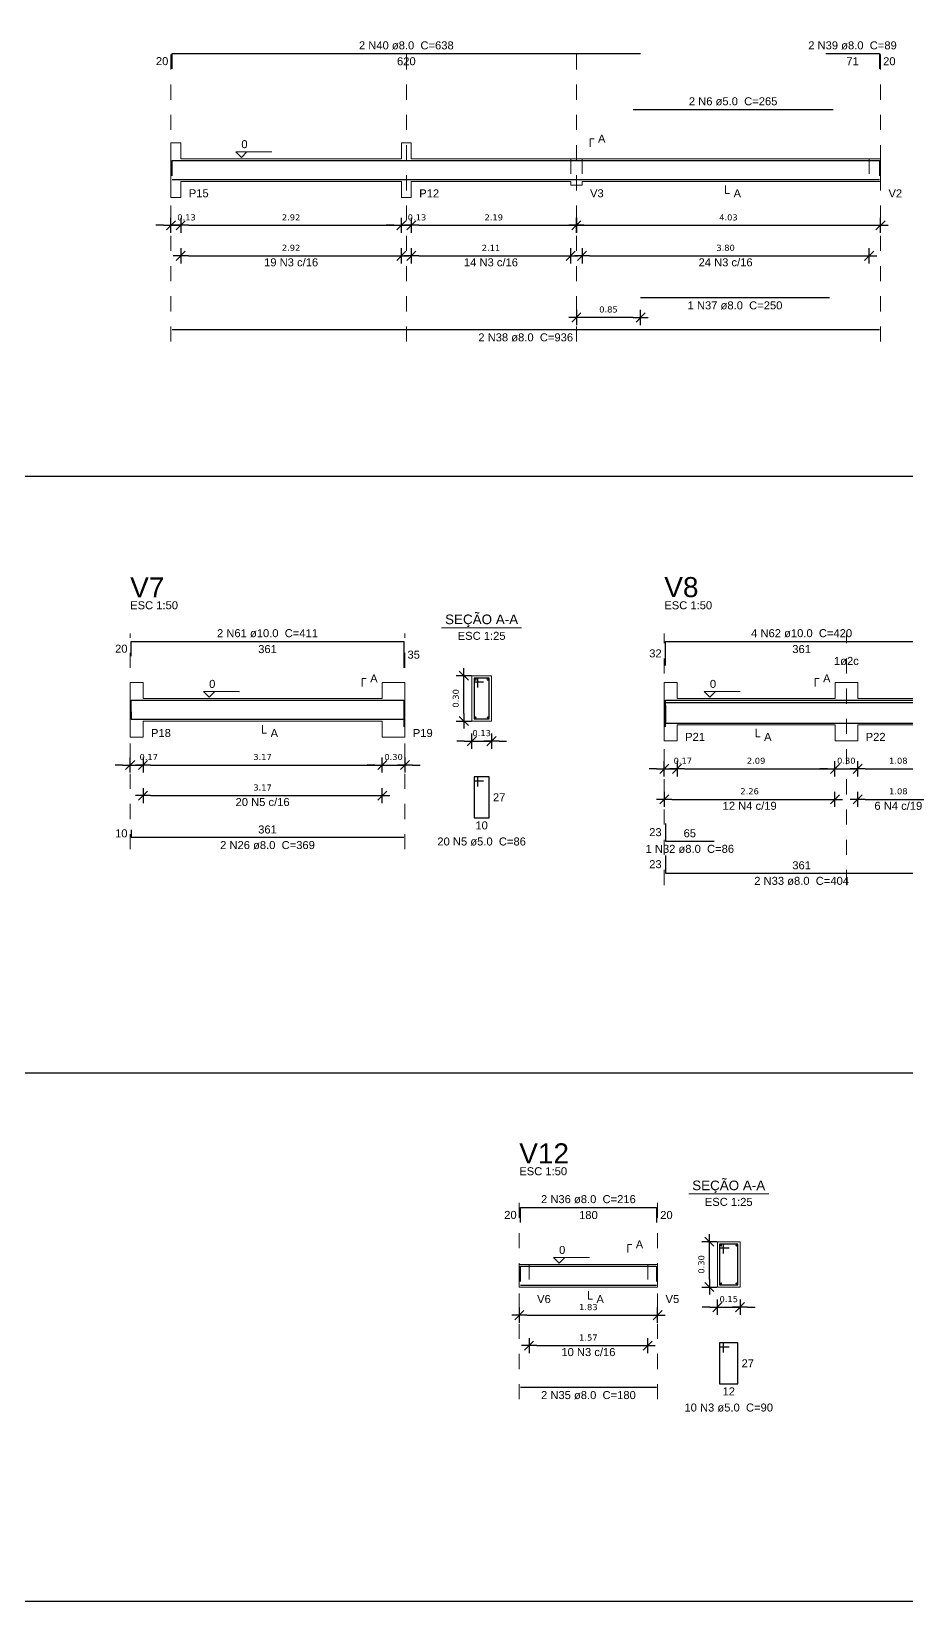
# Model space of a CAD drawing. Extents: x 25 to 1028, y -81 to 176.
# Drawn here: x 797.1 to 802.89, y 78.83 to 89.22 of the extents above; entities that cross this region are included whole.
import ezdxf

# ---------------------------------------------------------------- set-up
doc = ezdxf.new("R2010")
doc.units = 0
doc.header["$LTSCALE"] = 0.3
doc.header["$PDSIZE"] = 0.1
doc.linetypes.add('DOT2', pattern=[3.175, 0, -3.175])
doc.layers.get('0').update_dxf_attribs({"linetype": 'CONTINUOUS'})
doc.layers.get('Defpoints').update_dxf_attribs({"linetype": 'CONTINUOUS'})
doc.layers.add('ARQ-CTA-1_025', color=1, linetype='CONTINUOUS')
for name, color, linetype, lineweight in [('DT-Barras na forma', 2, 'CONTINUOUS', 30), ('DT-Barras no corte', 5, 'CONTINUOUS', 5), ('DT-Barras rebatidas', 2, 'CONTINUOUS', 30), ('DT-Forma', 5, 'CONTINUOUS', 5), ('DT-Pontilhado', 9, 'DOT2', 5), ('DT-Textos', 7, 'CONTINUOUS', 5), ('DT-Título', 3, 'CONTINUOUS', 20)]:
    doc.layers.add(name, color=color, linetype=linetype, lineweight=lineweight)
doc.layers.add('VPort', color=45, linetype='CONTINUOUS', plot=False)
doc.styles.add('Arial', font='arial.ttf')
doc.styles.add('FNDE Texto Cota 0025', font='verdana.ttf', dxfattribs={"height": 0.04})
doc.dimstyles.new('Copy of FNDE 1-0025', dxfattribs={"dimscale": 5, "dimtxt": 0.04, "dimasz": 0.01, "dimexe": 0.15, "dimexo": 0.15, "dimgap": 0.005, "dimtad": 1, "dimlfac": 2, "dimzin": 1, "dimdsep": 46, "dimtxsty": 'FNDE Texto Cota 0025', "dimblk": 'tic', "dimcen": 0.015, "dimdle": 0.15, "dimse1": 1, "dimse2": 1, "dimclrd": 251, "dimclre": 251, "dimclrt": 256, "dimaunit": 1, "dimadec": 3, "dimazin": 0, "dimtfac": 1, "dimtix": 1, "dimtmove": 2, "dimatfit": 3, "dimfxl": 0.15, "dimtvp": 1, "dimtolj": 1, "dimtzin": 0, "dimarcsym": 0})
doc.dimstyles.new('FNDE 1-0025', dxfattribs={"dimscale": 5, "dimtxt": 0.04, "dimasz": 0.01, "dimexe": 0.15, "dimexo": 0.15, "dimgap": 0.005, "dimtad": 1, "dimzin": 1, "dimdsep": 46, "dimtxsty": 'FNDE Texto Cota 0025', "dimblk": 'tic', "dimcen": 0.015, "dimdle": 0.15, "dimse1": 1, "dimse2": 1, "dimclrd": 251, "dimclre": 251, "dimclrt": 256, "dimaunit": 1, "dimadec": 3, "dimazin": 0, "dimtfac": 1, "dimtix": 1, "dimtmove": 2, "dimatfit": 3, "dimfxl": 0.15, "dimtvp": 1, "dimtolj": 1, "dimtzin": 0, "dimarcsym": 0})

# ---------------------------------------------------------------- blocks, each defined once
blk = doc.blocks.new('tic')
at = {"color": 251}
for p, q in [((-1, 0), (1, 0)), ((0, -1), (0, 1))]:
    blk.add_line(p, q, dxfattribs=at)
blk.add_line((-0.6, -0.6), (0.6, 0.6))
blk = doc.blocks.new('*D360')
at = {"layer": 'ARQ-CTA-1_025', "color": 251, "lineweight": -2}
for p, q in [((797.703, 84.368), (797.653, 84.368)), ((797.753, 84.368), (797.838, 84.368)), ((797.888, 84.368), (797.938, 84.368))]:
    blk.add_line(p, q, dxfattribs=at)
at = {"layer": 'Defpoints', "color": 0}
for p in [(797.753, 84.5), (797.838, 84.5), (797.838, 84.368)]:
    blk.add_point(p, dxfattribs=at)
at = {"layer": 'ARQ-CTA-1_025', "color": 251, "lineweight": -2, "xscale": 0.05, "yscale": 0.05, "zscale": 0.05}
blk.add_blockref('tic', (797.753, 84.368), dxfattribs=at)
at = {"layer": 'ARQ-CTA-1_025', "color": 251, "lineweight": -2, "xscale": 0.05, "yscale": 0.05, "zscale": 0.05, "rotation": 180}
blk.add_blockref('tic', (797.838, 84.368), dxfattribs=at)
at = {"layer": 'ARQ-CTA-1_025', "insert": (797.876, 84.421), "char_height": 0.04, "attachment_point": 5, "style": 'FNDE Texto Cota 0025'}
blk.add_mtext('\\A1;0.17', dxfattribs=at)
blk = doc.blocks.new('*D361')
at = {"layer": 'ARQ-CTA-1_025', "color": 251, "lineweight": -2}
blk.add_line((797.888, 84.368), (799.371, 84.368), dxfattribs=at)
at = {"layer": 'Defpoints', "color": 0}
for p in [(797.838, 84.5), (799.421, 84.5), (799.421, 84.368)]:
    blk.add_point(p, dxfattribs=at)
at = {"layer": 'ARQ-CTA-1_025', "color": 251, "lineweight": -2, "xscale": 0.05, "yscale": 0.05, "zscale": 0.05, "rotation": 180}
blk.add_blockref('tic', (797.838, 84.368), dxfattribs=at)
at = {"layer": 'ARQ-CTA-1_025', "color": 251, "lineweight": -2, "xscale": 0.05, "yscale": 0.05, "zscale": 0.05}
blk.add_blockref('tic', (799.421, 84.368), dxfattribs=at)
at = {"layer": 'ARQ-CTA-1_025', "insert": (798.629, 84.421), "char_height": 0.04, "attachment_point": 5, "style": 'FNDE Texto Cota 0025'}
blk.add_mtext('\\A1;3.17', dxfattribs=at)
blk = doc.blocks.new('*D362')
at = {"layer": 'ARQ-CTA-1_025', "color": 251, "lineweight": -2}
for p, q in [((799.371, 84.368), (799.321, 84.368)), ((799.421, 84.368), (799.571, 84.368)), ((799.621, 84.368), (799.671, 84.368))]:
    blk.add_line(p, q, dxfattribs=at)
at = {"layer": 'Defpoints', "color": 0}
for p in [(799.421, 84.5), (799.571, 84.5), (799.571, 84.368)]:
    blk.add_point(p, dxfattribs=at)
at = {"layer": 'ARQ-CTA-1_025', "color": 251, "lineweight": -2, "xscale": 0.05, "yscale": 0.05, "zscale": 0.05}
blk.add_blockref('tic', (799.421, 84.368), dxfattribs=at)
at = {"layer": 'ARQ-CTA-1_025', "color": 251, "lineweight": -2, "xscale": 0.05, "yscale": 0.05, "zscale": 0.05, "rotation": 180}
blk.add_blockref('tic', (799.571, 84.368), dxfattribs=at)
at = {"layer": 'ARQ-CTA-1_025', "insert": (799.496, 84.421), "char_height": 0.04, "attachment_point": 5, "style": 'FNDE Texto Cota 0025'}
blk.add_mtext('\\A1;0.30', dxfattribs=at)
blk = doc.blocks.new('*D363')
at = {"layer": 'ARQ-CTA-1_025', "color": 251, "lineweight": -2}
blk.add_line((799.961, 84.709), (799.961, 84.909), dxfattribs=at)
at = {"layer": 'Defpoints', "color": 0}
for p in [(799.961, 84.959), (800.014, 84.959), (800.014, 84.659)]:
    blk.add_point(p, dxfattribs=at)
at = {"layer": 'ARQ-CTA-1_025', "color": 251, "lineweight": -2, "xscale": 0.05, "yscale": 0.05, "zscale": 0.05}
for p, rotation in [((799.961, 84.959), 90), ((799.961, 84.659), 270)]:
    blk.add_blockref('tic', p, dxfattribs=dict(at, rotation=rotation))
at = {"layer": 'ARQ-CTA-1_025', "insert": (799.908, 84.809), "char_height": 0.04, "attachment_point": 5, "rotation": 90, "style": 'FNDE Texto Cota 0025'}
blk.add_mtext('\\A1;0.30', dxfattribs=at)
blk = doc.blocks.new('*D364')
at = {"layer": 'ARQ-CTA-1_025', "color": 251, "lineweight": -2}
for p, q in [((799.964, 84.526), (799.914, 84.526)), ((800.014, 84.526), (800.144, 84.526)), ((800.194, 84.526), (800.244, 84.526))]:
    blk.add_line(p, q, dxfattribs=at)
at = {"layer": 'Defpoints', "color": 0}
for p in [(800.014, 84.659), (800.144, 84.659), (800.144, 84.526)]:
    blk.add_point(p, dxfattribs=at)
at = {"layer": 'ARQ-CTA-1_025', "color": 251, "lineweight": -2, "xscale": 0.05, "yscale": 0.05, "zscale": 0.05}
blk.add_blockref('tic', (800.014, 84.526), dxfattribs=at)
at = {"layer": 'ARQ-CTA-1_025', "color": 251, "lineweight": -2, "xscale": 0.05, "yscale": 0.05, "zscale": 0.05, "rotation": 180}
blk.add_blockref('tic', (800.144, 84.526), dxfattribs=at)
at = {"layer": 'ARQ-CTA-1_025', "insert": (800.079, 84.579), "char_height": 0.04, "attachment_point": 5, "style": 'FNDE Texto Cota 0025'}
blk.add_mtext('\\A1;0.13', dxfattribs=at)
blk = doc.blocks.new('*D365')
at = {"layer": 'ARQ-CTA-1_025', "color": 251, "lineweight": -2}
blk.add_line((797.888, 84.166), (799.371, 84.166), dxfattribs=at)
at = {"layer": 'Defpoints', "color": 0}
for p in [(797.838, 84.299), (799.421, 84.299), (799.421, 84.166)]:
    blk.add_point(p, dxfattribs=at)
at = {"layer": 'ARQ-CTA-1_025', "color": 251, "lineweight": -2, "xscale": 0.05, "yscale": 0.05, "zscale": 0.05, "rotation": 180}
blk.add_blockref('tic', (797.838, 84.166), dxfattribs=at)
at = {"layer": 'ARQ-CTA-1_025', "color": 251, "lineweight": -2, "xscale": 0.05, "yscale": 0.05, "zscale": 0.05}
blk.add_blockref('tic', (799.421, 84.166), dxfattribs=at)
at = {"layer": 'ARQ-CTA-1_025', "insert": (798.629, 84.219), "char_height": 0.04, "attachment_point": 5, "style": 'FNDE Texto Cota 0025'}
blk.add_mtext('\\A1;3.17', dxfattribs=at)
blk = doc.blocks.new('*D366')
at = {"layer": 'ARQ-CTA-1_025', "color": 251, "lineweight": -2}
for p, q in [((801.237, 84.343), (801.187, 84.343)), ((801.287, 84.343), (801.372, 84.343)), ((801.422, 84.343), (801.472, 84.343))]:
    blk.add_line(p, q, dxfattribs=at)
at = {"layer": 'Defpoints', "color": 0}
for p in [(801.287, 84.475), (801.372, 84.475), (801.372, 84.343)]:
    blk.add_point(p, dxfattribs=at)
at = {"layer": 'ARQ-CTA-1_025', "color": 251, "lineweight": -2, "xscale": 0.05, "yscale": 0.05, "zscale": 0.05}
blk.add_blockref('tic', (801.287, 84.343), dxfattribs=at)
at = {"layer": 'ARQ-CTA-1_025', "color": 251, "lineweight": -2, "xscale": 0.05, "yscale": 0.05, "zscale": 0.05, "rotation": 180}
blk.add_blockref('tic', (801.372, 84.343), dxfattribs=at)
at = {"layer": 'ARQ-CTA-1_025', "insert": (801.41, 84.396), "char_height": 0.04, "attachment_point": 5, "style": 'FNDE Texto Cota 0025'}
blk.add_mtext('\\A1;0.17', dxfattribs=at)
blk = doc.blocks.new('*D367')
at = {"layer": 'ARQ-CTA-1_025', "color": 251, "lineweight": -2}
blk.add_line((801.422, 84.343), (802.367, 84.343), dxfattribs=at)
at = {"layer": 'Defpoints', "color": 0}
for p in [(801.372, 84.475), (802.417, 84.475), (802.417, 84.343)]:
    blk.add_point(p, dxfattribs=at)
at = {"layer": 'ARQ-CTA-1_025', "color": 251, "lineweight": -2, "xscale": 0.05, "yscale": 0.05, "zscale": 0.05, "rotation": 180}
blk.add_blockref('tic', (801.372, 84.343), dxfattribs=at)
at = {"layer": 'ARQ-CTA-1_025', "color": 251, "lineweight": -2, "xscale": 0.05, "yscale": 0.05, "zscale": 0.05}
blk.add_blockref('tic', (802.417, 84.343), dxfattribs=at)
at = {"layer": 'ARQ-CTA-1_025', "insert": (801.895, 84.396), "char_height": 0.04, "attachment_point": 5, "style": 'FNDE Texto Cota 0025'}
blk.add_mtext('\\A1;2.09', dxfattribs=at)
blk = doc.blocks.new('*D368')
at = {"layer": 'ARQ-CTA-1_025', "color": 251, "lineweight": -2}
for p, q in [((802.367, 84.343), (802.317, 84.343)), ((802.417, 84.343), (802.567, 84.343)), ((802.617, 84.343), (802.667, 84.343))]:
    blk.add_line(p, q, dxfattribs=at)
at = {"layer": 'Defpoints', "color": 0}
for p in [(802.417, 84.475), (802.567, 84.475), (802.567, 84.343)]:
    blk.add_point(p, dxfattribs=at)
at = {"layer": 'ARQ-CTA-1_025', "color": 251, "lineweight": -2, "xscale": 0.05, "yscale": 0.05, "zscale": 0.05}
blk.add_blockref('tic', (802.417, 84.343), dxfattribs=at)
at = {"layer": 'ARQ-CTA-1_025', "color": 251, "lineweight": -2, "xscale": 0.05, "yscale": 0.05, "zscale": 0.05, "rotation": 180}
blk.add_blockref('tic', (802.567, 84.343), dxfattribs=at)
at = {"layer": 'ARQ-CTA-1_025', "insert": (802.492, 84.396), "char_height": 0.04, "attachment_point": 5, "style": 'FNDE Texto Cota 0025'}
blk.add_mtext('\\A1;0.30', dxfattribs=at)
blk = doc.blocks.new('*D369')
at = {"layer": 'ARQ-CTA-1_025', "color": 251, "lineweight": -2}
blk.add_line((802.617, 84.343), (803.055, 84.343), dxfattribs=at)
at = {"layer": 'Defpoints', "color": 0}
for p in [(802.567, 84.475), (803.105, 84.475), (803.105, 84.343)]:
    blk.add_point(p, dxfattribs=at)
at = {"layer": 'ARQ-CTA-1_025', "color": 251, "lineweight": -2, "xscale": 0.05, "yscale": 0.05, "zscale": 0.05, "rotation": 180}
blk.add_blockref('tic', (802.567, 84.343), dxfattribs=at)
at = {"layer": 'ARQ-CTA-1_025', "color": 251, "lineweight": -2, "xscale": 0.05, "yscale": 0.05, "zscale": 0.05}
blk.add_blockref('tic', (803.105, 84.343), dxfattribs=at)
at = {"layer": 'ARQ-CTA-1_025', "insert": (802.836, 84.396), "char_height": 0.04, "attachment_point": 5, "style": 'FNDE Texto Cota 0025'}
blk.add_mtext('\\A1;1.08', dxfattribs=at)
blk = doc.blocks.new('*D372')
at = {"layer": 'ARQ-CTA-1_025', "color": 251, "lineweight": -2}
blk.add_line((801.337, 84.141), (802.367, 84.141), dxfattribs=at)
at = {"layer": 'Defpoints', "color": 0}
for p in [(801.287, 84.274), (802.417, 84.274), (802.417, 84.141)]:
    blk.add_point(p, dxfattribs=at)
at = {"layer": 'ARQ-CTA-1_025', "color": 251, "lineweight": -2, "xscale": 0.05, "yscale": 0.05, "zscale": 0.05, "rotation": 180}
blk.add_blockref('tic', (801.287, 84.141), dxfattribs=at)
at = {"layer": 'ARQ-CTA-1_025', "color": 251, "lineweight": -2, "xscale": 0.05, "yscale": 0.05, "zscale": 0.05}
blk.add_blockref('tic', (802.417, 84.141), dxfattribs=at)
at = {"layer": 'ARQ-CTA-1_025', "insert": (801.852, 84.194), "char_height": 0.04, "attachment_point": 5, "style": 'FNDE Texto Cota 0025'}
blk.add_mtext('\\A1;2.26', dxfattribs=at)
blk = doc.blocks.new('*D373')
at = {"layer": 'ARQ-CTA-1_025', "color": 251, "lineweight": -2}
blk.add_line((802.617, 84.141), (803.055, 84.141), dxfattribs=at)
at = {"layer": 'Defpoints', "color": 0}
for p in [(802.567, 84.274), (803.105, 84.274), (803.105, 84.141)]:
    blk.add_point(p, dxfattribs=at)
at = {"layer": 'ARQ-CTA-1_025', "color": 251, "lineweight": -2, "xscale": 0.05, "yscale": 0.05, "zscale": 0.05, "rotation": 180}
blk.add_blockref('tic', (802.567, 84.141), dxfattribs=at)
at = {"layer": 'ARQ-CTA-1_025', "color": 251, "lineweight": -2, "xscale": 0.05, "yscale": 0.05, "zscale": 0.05}
blk.add_blockref('tic', (803.105, 84.141), dxfattribs=at)
at = {"layer": 'ARQ-CTA-1_025', "insert": (802.836, 84.194), "char_height": 0.04, "attachment_point": 5, "style": 'FNDE Texto Cota 0025'}
blk.add_mtext('\\A1;1.08', dxfattribs=at)
blk = doc.blocks.new('*D383')
at = {"layer": 'ARQ-CTA-1_025', "color": 251, "lineweight": -2}
blk.add_line((800.378, 80.728), (801.193, 80.728), dxfattribs=at)
at = {"layer": 'Defpoints', "color": 0}
for p in [(800.328, 80.861), (801.243, 80.861), (801.243, 80.728)]:
    blk.add_point(p, dxfattribs=at)
at = {"layer": 'ARQ-CTA-1_025', "color": 251, "lineweight": -2, "xscale": 0.05, "yscale": 0.05, "zscale": 0.05, "rotation": 180}
blk.add_blockref('tic', (800.328, 80.728), dxfattribs=at)
at = {"layer": 'ARQ-CTA-1_025', "color": 251, "lineweight": -2, "xscale": 0.05, "yscale": 0.05, "zscale": 0.05}
blk.add_blockref('tic', (801.243, 80.728), dxfattribs=at)
at = {"layer": 'ARQ-CTA-1_025', "insert": (800.785, 80.781), "char_height": 0.04, "attachment_point": 5, "style": 'FNDE Texto Cota 0025'}
blk.add_mtext('\\A1;1.83', dxfattribs=at)
blk = doc.blocks.new('*D384')
at = {"layer": 'ARQ-CTA-1_025', "color": 251, "lineweight": -2}
blk.add_line((801.586, 80.964), (801.586, 81.164), dxfattribs=at)
at = {"layer": 'Defpoints', "color": 0}
for p in [(801.586, 81.214), (801.639, 81.214), (801.639, 80.914)]:
    blk.add_point(p, dxfattribs=at)
at = {"layer": 'ARQ-CTA-1_025', "color": 251, "lineweight": -2, "xscale": 0.05, "yscale": 0.05, "zscale": 0.05}
for p, rotation in [((801.586, 81.214), 90), ((801.586, 80.914), 270)]:
    blk.add_blockref('tic', p, dxfattribs=dict(at, rotation=rotation))
at = {"layer": 'ARQ-CTA-1_025', "insert": (801.533, 81.064), "char_height": 0.04, "attachment_point": 5, "rotation": 90, "style": 'FNDE Texto Cota 0025'}
blk.add_mtext('\\A1;0.30', dxfattribs=at)
blk = doc.blocks.new('*D385')
at = {"layer": 'ARQ-CTA-1_025', "color": 251, "lineweight": -2}
for p, q in [((801.589, 80.781), (801.539, 80.781)), ((801.639, 80.781), (801.789, 80.781)), ((801.839, 80.781), (801.889, 80.781))]:
    blk.add_line(p, q, dxfattribs=at)
at = {"layer": 'Defpoints', "color": 0}
for p in [(801.639, 80.914), (801.789, 80.914), (801.789, 80.781)]:
    blk.add_point(p, dxfattribs=at)
at = {"layer": 'ARQ-CTA-1_025', "color": 251, "lineweight": -2, "xscale": 0.05, "yscale": 0.05, "zscale": 0.05}
blk.add_blockref('tic', (801.639, 80.781), dxfattribs=at)
at = {"layer": 'ARQ-CTA-1_025', "color": 251, "lineweight": -2, "xscale": 0.05, "yscale": 0.05, "zscale": 0.05, "rotation": 180}
blk.add_blockref('tic', (801.789, 80.781), dxfattribs=at)
at = {"layer": 'ARQ-CTA-1_025', "insert": (801.714, 80.834), "char_height": 0.04, "attachment_point": 5, "style": 'FNDE Texto Cota 0025'}
blk.add_mtext('\\A1;0.15', dxfattribs=at)
blk = doc.blocks.new('*D386')
at = {"layer": 'ARQ-CTA-1_025', "color": 251, "lineweight": -2}
blk.add_line((800.443, 80.527), (801.128, 80.527), dxfattribs=at)
at = {"layer": 'Defpoints', "color": 0}
for p in [(800.393, 80.66), (801.178, 80.66), (801.178, 80.527)]:
    blk.add_point(p, dxfattribs=at)
at = {"layer": 'ARQ-CTA-1_025', "color": 251, "lineweight": -2, "xscale": 0.05, "yscale": 0.05, "zscale": 0.05, "rotation": 180}
blk.add_blockref('tic', (800.393, 80.527), dxfattribs=at)
at = {"layer": 'ARQ-CTA-1_025', "color": 251, "lineweight": -2, "xscale": 0.05, "yscale": 0.05, "zscale": 0.05}
blk.add_blockref('tic', (801.178, 80.527), dxfattribs=at)
at = {"layer": 'ARQ-CTA-1_025', "insert": (800.785, 80.58), "char_height": 0.04, "attachment_point": 5, "style": 'FNDE Texto Cota 0025'}
blk.add_mtext('\\A1;1.57', dxfattribs=at)
blk = doc.blocks.new('*D453')
at = {"layer": 'ARQ-CTA-1_025', "color": 251, "lineweight": -2}
for p, q in [((797.973, 87.939), (797.923, 87.939)), ((798.023, 87.939), (798.088, 87.939)), ((798.138, 87.939), (798.188, 87.939))]:
    blk.add_line(p, q, dxfattribs=at)
at = {"layer": 'Defpoints', "color": 0}
for p in [(798.023, 88.071), (798.088, 88.071), (798.088, 87.939)]:
    blk.add_point(p, dxfattribs=at)
at = {"layer": 'ARQ-CTA-1_025', "color": 251, "lineweight": -2, "xscale": 0.05, "yscale": 0.05, "zscale": 0.05}
blk.add_blockref('tic', (798.023, 87.939), dxfattribs=at)
at = {"layer": 'ARQ-CTA-1_025', "color": 251, "lineweight": -2, "xscale": 0.05, "yscale": 0.05, "zscale": 0.05, "rotation": 180}
blk.add_blockref('tic', (798.088, 87.939), dxfattribs=at)
at = {"layer": 'ARQ-CTA-1_025', "insert": (798.126, 87.991), "char_height": 0.04, "attachment_point": 5, "style": 'FNDE Texto Cota 0025'}
blk.add_mtext('\\A1;0.13', dxfattribs=at)
blk = doc.blocks.new('*D454')
at = {"layer": 'ARQ-CTA-1_025', "color": 251, "lineweight": -2}
blk.add_line((798.138, 87.939), (799.498, 87.939), dxfattribs=at)
at = {"layer": 'Defpoints', "color": 0}
for p in [(798.088, 88.071), (799.548, 88.071), (799.548, 87.939)]:
    blk.add_point(p, dxfattribs=at)
at = {"layer": 'ARQ-CTA-1_025', "color": 251, "lineweight": -2, "xscale": 0.05, "yscale": 0.05, "zscale": 0.05, "rotation": 180}
blk.add_blockref('tic', (798.088, 87.939), dxfattribs=at)
at = {"layer": 'ARQ-CTA-1_025', "color": 251, "lineweight": -2, "xscale": 0.05, "yscale": 0.05, "zscale": 0.05}
blk.add_blockref('tic', (799.548, 87.939), dxfattribs=at)
at = {"layer": 'ARQ-CTA-1_025', "insert": (798.818, 87.991), "char_height": 0.04, "attachment_point": 5, "style": 'FNDE Texto Cota 0025'}
blk.add_mtext('\\A1;2.92', dxfattribs=at)
blk = doc.blocks.new('*D455')
at = {"layer": 'ARQ-CTA-1_025', "color": 251, "lineweight": -2}
for p, q in [((799.498, 87.939), (799.448, 87.939)), ((799.548, 87.939), (799.613, 87.939)), ((799.663, 87.939), (799.713, 87.939))]:
    blk.add_line(p, q, dxfattribs=at)
at = {"layer": 'Defpoints', "color": 0}
for p in [(799.548, 88.071), (799.613, 88.071), (799.613, 87.939)]:
    blk.add_point(p, dxfattribs=at)
at = {"layer": 'ARQ-CTA-1_025', "color": 251, "lineweight": -2, "xscale": 0.05, "yscale": 0.05, "zscale": 0.05}
blk.add_blockref('tic', (799.548, 87.939), dxfattribs=at)
at = {"layer": 'ARQ-CTA-1_025', "color": 251, "lineweight": -2, "xscale": 0.05, "yscale": 0.05, "zscale": 0.05, "rotation": 180}
blk.add_blockref('tic', (799.613, 87.939), dxfattribs=at)
at = {"layer": 'ARQ-CTA-1_025', "insert": (799.651, 87.991), "char_height": 0.04, "attachment_point": 5, "style": 'FNDE Texto Cota 0025'}
blk.add_mtext('\\A1;0.13', dxfattribs=at)
blk = doc.blocks.new('*D456')
at = {"layer": 'ARQ-CTA-1_025', "color": 251, "lineweight": -2}
blk.add_line((799.663, 87.939), (800.656, 87.939), dxfattribs=at)
at = {"layer": 'Defpoints', "color": 0}
for p in [(799.613, 88.071), (800.706, 88.071), (800.706, 87.939)]:
    blk.add_point(p, dxfattribs=at)
at = {"layer": 'ARQ-CTA-1_025', "color": 251, "lineweight": -2, "xscale": 0.05, "yscale": 0.05, "zscale": 0.05, "rotation": 180}
blk.add_blockref('tic', (799.613, 87.939), dxfattribs=at)
at = {"layer": 'ARQ-CTA-1_025', "color": 251, "lineweight": -2, "xscale": 0.05, "yscale": 0.05, "zscale": 0.05}
blk.add_blockref('tic', (800.706, 87.939), dxfattribs=at)
at = {"layer": 'ARQ-CTA-1_025', "insert": (800.159, 87.991), "char_height": 0.04, "attachment_point": 5, "style": 'FNDE Texto Cota 0025'}
blk.add_mtext('\\A1;2.19', dxfattribs=at)
blk = doc.blocks.new('*D457')
at = {"layer": 'ARQ-CTA-1_025', "color": 251, "lineweight": -2}
blk.add_line((800.756, 87.939), (802.668, 87.939), dxfattribs=at)
at = {"layer": 'Defpoints', "color": 0}
for p in [(800.706, 88.071), (802.718, 88.071), (802.718, 87.939)]:
    blk.add_point(p, dxfattribs=at)
at = {"layer": 'ARQ-CTA-1_025', "color": 251, "lineweight": -2, "xscale": 0.05, "yscale": 0.05, "zscale": 0.05, "rotation": 180}
blk.add_blockref('tic', (800.706, 87.939), dxfattribs=at)
at = {"layer": 'ARQ-CTA-1_025', "color": 251, "lineweight": -2, "xscale": 0.05, "yscale": 0.05, "zscale": 0.05}
blk.add_blockref('tic', (802.718, 87.939), dxfattribs=at)
at = {"layer": 'ARQ-CTA-1_025', "insert": (801.712, 87.991), "char_height": 0.04, "attachment_point": 5, "style": 'FNDE Texto Cota 0025'}
blk.add_mtext('\\A1;4.03', dxfattribs=at)
blk = doc.blocks.new('*D458')
at = {"layer": 'ARQ-CTA-1_025', "color": 251, "lineweight": -2}
blk.add_line((801.081, 87.329), (800.756, 87.329), dxfattribs=at)
at = {"layer": 'Defpoints', "color": 0}
for p in [(800.706, 87.461), (801.131, 87.461), (800.706, 87.329)]:
    blk.add_point(p, dxfattribs=at)
at = {"layer": 'ARQ-CTA-1_025', "color": 251, "lineweight": -2, "xscale": 0.05, "yscale": 0.05, "zscale": 0.05, "rotation": 180}
blk.add_blockref('tic', (800.706, 87.329), dxfattribs=at)
at = {"layer": 'ARQ-CTA-1_025', "color": 251, "lineweight": -2, "xscale": 0.05, "yscale": 0.05, "zscale": 0.05}
blk.add_blockref('tic', (801.131, 87.329), dxfattribs=at)
at = {"layer": 'ARQ-CTA-1_025', "insert": (800.918, 87.382), "char_height": 0.04, "attachment_point": 5, "style": 'FNDE Texto Cota 0025'}
blk.add_mtext('\\A1;0.85', dxfattribs=at)
blk = doc.blocks.new('*D461')
at = {"layer": 'ARQ-CTA-1_025', "color": 251, "lineweight": -2}
blk.add_line((798.138, 87.737), (799.498, 87.737), dxfattribs=at)
at = {"layer": 'Defpoints', "color": 0}
for p in [(798.088, 87.87), (799.548, 87.87), (799.548, 87.737)]:
    blk.add_point(p, dxfattribs=at)
at = {"layer": 'ARQ-CTA-1_025', "color": 251, "lineweight": -2, "xscale": 0.05, "yscale": 0.05, "zscale": 0.05, "rotation": 180}
blk.add_blockref('tic', (798.088, 87.737), dxfattribs=at)
at = {"layer": 'ARQ-CTA-1_025', "color": 251, "lineweight": -2, "xscale": 0.05, "yscale": 0.05, "zscale": 0.05}
blk.add_blockref('tic', (799.548, 87.737), dxfattribs=at)
at = {"layer": 'ARQ-CTA-1_025', "insert": (798.818, 87.79), "char_height": 0.04, "attachment_point": 5, "style": 'FNDE Texto Cota 0025'}
blk.add_mtext('\\A1;2.92', dxfattribs=at)
blk = doc.blocks.new('*D462')
at = {"layer": 'ARQ-CTA-1_025', "color": 251, "lineweight": -2}
blk.add_line((799.663, 87.737), (800.618, 87.737), dxfattribs=at)
at = {"layer": 'Defpoints', "color": 0}
for p in [(799.613, 87.87), (800.668, 87.87), (800.668, 87.737)]:
    blk.add_point(p, dxfattribs=at)
at = {"layer": 'ARQ-CTA-1_025', "color": 251, "lineweight": -2, "xscale": 0.05, "yscale": 0.05, "zscale": 0.05, "rotation": 180}
blk.add_blockref('tic', (799.613, 87.737), dxfattribs=at)
at = {"layer": 'ARQ-CTA-1_025', "color": 251, "lineweight": -2, "xscale": 0.05, "yscale": 0.05, "zscale": 0.05}
blk.add_blockref('tic', (800.668, 87.737), dxfattribs=at)
at = {"layer": 'ARQ-CTA-1_025', "insert": (800.141, 87.79), "char_height": 0.04, "attachment_point": 5, "style": 'FNDE Texto Cota 0025'}
blk.add_mtext('\\A1;2.11', dxfattribs=at)
blk = doc.blocks.new('*D463')
at = {"layer": 'ARQ-CTA-1_025', "color": 251, "lineweight": -2}
blk.add_line((800.793, 87.737), (802.593, 87.737), dxfattribs=at)
at = {"layer": 'Defpoints', "color": 0}
for p in [(800.743, 87.87), (802.643, 87.87), (802.643, 87.737)]:
    blk.add_point(p, dxfattribs=at)
at = {"layer": 'ARQ-CTA-1_025', "color": 251, "lineweight": -2, "xscale": 0.05, "yscale": 0.05, "zscale": 0.05, "rotation": 180}
blk.add_blockref('tic', (800.743, 87.737), dxfattribs=at)
at = {"layer": 'ARQ-CTA-1_025', "color": 251, "lineweight": -2, "xscale": 0.05, "yscale": 0.05, "zscale": 0.05}
blk.add_blockref('tic', (802.643, 87.737), dxfattribs=at)
at = {"layer": 'ARQ-CTA-1_025', "insert": (801.693, 87.79), "char_height": 0.04, "attachment_point": 5, "style": 'FNDE Texto Cota 0025'}
blk.add_mtext('\\A1;3.80', dxfattribs=at)

msp = doc.modelspace()

# ---------------------------------------------------------------- linework, layer by layer
at = {"layer": 'DT-Barras na forma'}
for p, q in [((800.05364496, 84.94377594), (800.02864496, 84.94377593)), ((800.02864496, 84.94377593), (800.02864497, 84.67377593)), ((800.12864505, 84.94377593), (800.02864505, 84.94377589)), ((800.02864505, 84.94377589), (800.02864506, 84.91877589)), ((800.02864506, 84.91877589), (800.09114506, 84.91877589)), ((800.05364494, 84.88127594), (800.05364496, 84.94377594)), ((800.12864497, 84.67377593), (800.12864505, 84.94377593)), ((800.02864497, 84.67377593), (800.12864497, 84.67377593)), ((801.67890138, 81.19867593), (801.65390138, 81.19867592)), ((801.65390138, 81.19867592), (801.65390139, 80.92867592)), ((801.77390148, 81.19867592), (801.65390148, 81.19867588)), ((801.65390148, 81.19867588), (801.65390148, 81.17367588)), ((801.65390148, 81.17367588), (801.71640148, 81.17367588)), ((801.67890136, 81.13617593), (801.67890138, 81.19867593)), ((801.77390139, 80.92867592), (801.77390148, 81.19867592)), ((801.65390139, 80.92867592), (801.77390139, 80.92867592))]:
    msp.add_line(p, q, dxfattribs=at)
for points in [[(798.03057972, 88.26656347), (798.03057972, 88.36773122), (801.13057972, 88.36773122)], [(801.08057972, 88.36848122), (802.40557972, 88.36848122)], [(802.35557972, 88.36773122), (802.71057972, 88.36773122), (802.71057972, 88.26656347)], [(798.03057972, 88.24173122), (802.71057972, 88.24173122)], [(801.13057972, 88.24173122), (802.38057972, 88.24173122)], [(797.76061994, 84.69842069), (797.76061994, 84.79627594), (799.56311994, 84.79627594), (799.56311994, 84.62106319)], [(801.29496119, 84.63627594), (801.29496119, 84.79627594), (803.09746119, 84.79627594), (803.09746119, 84.63627594)], [(801.29496119, 84.62127594), (801.29496119, 84.78127594), (803.09746119, 84.78127594), (803.09746119, 84.62127594)], [(797.76061994, 84.72077594), (797.76061994, 84.67077594), (799.56311994, 84.67077594)], [(801.29496119, 84.76190094), (801.29496119, 84.64577594), (803.09746119, 84.64577594), (803.09746119, 84.76380494)], [(801.29496119, 84.76190094), (801.29496119, 84.64577594), (801.61746119, 84.64577594)], [(800.33544136, 80.95050818), (800.33544136, 81.05167593), (801.23544136, 81.05167593), (801.23544136, 80.95050818)], [(800.33544136, 80.92567593), (801.23544136, 80.92567593)]]:
    msp.add_lwpolyline(points, dxfattribs=at)
at = {"layer": 'DT-Barras no corte'}
for centre, radius in [((800.03864494, 84.93377594), 0.005), ((800.11864494, 84.93377594), 0.005), ((800.03764494, 84.68277594), 0.004), ((800.11964494, 84.68277594), 0.004), ((801.66290136, 81.18967593), 0.004), ((801.76490136, 81.18967593), 0.004), ((801.66290136, 80.93767593), 0.004), ((801.76490136, 80.93767593), 0.004)]:
    msp.add_circle(centre, radius, dxfattribs=at)
at = {"layer": 'DT-Barras rebatidas'}
for p, q in [((798.03057972, 88.97401347), (798.03057975, 89.07518127)), ((798.03057975, 89.07518127), (801.13057978, 89.07518127)), ((802.35557972, 89.07518122), (802.71057972, 89.07518122)), ((802.71057972, 89.07518122), (802.71057972, 88.97401342)), ((801.08057972, 88.70528122), (802.40557973, 88.70528122)), ((801.13057972, 87.46102122), (802.38057973, 87.46102122)), ((798.03057972, 87.24922122), (802.71057976, 87.24922122)), ((797.76061994, 85.08817069), (797.76061997, 85.18602604)), ((797.76061997, 85.18602604), (799.56311997, 85.18602604)), ((799.56311997, 85.18602604), (799.56311998, 85.01081322)), ((801.29496119, 85.02602594), (801.29496124, 85.18602594)), ((801.29496124, 85.18602594), (803.09746124, 85.18602594)), ((800.05364496, 84.28960094), (800.02864496, 84.28960093)), ((800.02864496, 84.28960093), (800.02864497, 84.01960093)), ((800.12864505, 84.28960093), (800.02864505, 84.28960089)), ((800.02864505, 84.28960089), (800.02864506, 84.26460089)), ((800.02864506, 84.26460089), (800.09114506, 84.26460089)), ((800.05364494, 84.22710094), (800.05364496, 84.28960094)), ((800.12864497, 84.01960093), (800.12864505, 84.28960093)), ((800.02864497, 84.01960093), (800.12864497, 84.01960093)), ((801.29496119, 83.98119094), (801.29496119, 83.86506606)), ((797.76061994, 83.94006594), (797.76061994, 83.89006594)), ((797.76061994, 83.89006594), (799.56311994, 83.89006594)), ((801.29496119, 83.86506606), (801.61746119, 83.86506606)), ((801.29496119, 83.76939094), (801.29496119, 83.65326606)), ((801.29496119, 83.65326606), (803.09746119, 83.65326606)), ((800.33544136, 81.34025818), (800.33544139, 81.44142598)), ((800.33544139, 81.44142598), (801.23544139, 81.44142598)), ((801.23544139, 81.44142598), (801.2354414, 81.34025818)), ((801.67890138, 80.54450093), (801.65390138, 80.54450092)), ((801.65390138, 80.54450092), (801.65390139, 80.27450092)), ((801.77390148, 80.54450092), (801.65390148, 80.54450088)), ((801.65390148, 80.54450088), (801.65390148, 80.51950088)), ((801.65390148, 80.51950088), (801.71640148, 80.51950088)), ((801.67890136, 80.48200093), (801.67890138, 80.54450093)), ((801.77390139, 80.27450092), (801.77390148, 80.54450092)), ((800.33544136, 80.25086593), (801.23544136, 80.25086593)), ((801.65390139, 80.27450092), (801.77390139, 80.27450092))]:
    msp.add_line(p, q, dxfattribs=at)
at = {"layer": 'DT-Forma'}
for p, q in [((798.02307972, 88.37973122), (798.02307972, 88.48563122)), ((798.02307972, 88.48563122), (798.08807972, 88.48563122)), ((798.08807972, 88.48563122), (798.08807972, 88.37973122)), ((799.54807972, 88.37973122), (799.54807972, 88.48563122)), ((799.54807972, 88.48563122), (799.61307972, 88.48563122)), ((799.61307972, 88.48563122), (799.61307972, 88.37973122)), ((798.08807972, 88.37973122), (799.54807972, 88.37973122)), ((799.61307972, 88.37973122), (800.66807972, 88.37973122)), ((800.66807972, 88.37973122), (800.74307972, 88.37973122)), ((800.74307972, 88.37973122), (802.64307972, 88.37973122)), ((802.64307972, 88.37973122), (802.71807972, 88.37973122)), ((798.02307972, 88.22973122), (798.02307972, 88.12383122)), ((798.08807972, 88.12383122), (798.08807972, 88.22973122)), ((798.08807972, 88.22973122), (799.54807972, 88.22973122)), ((799.54807972, 88.22973122), (799.54807972, 88.12383122)), ((799.61307972, 88.12383122), (799.61307972, 88.22973122)), ((799.61307972, 88.22973122), (800.66807972, 88.22973122)), ((800.66807972, 88.22973122), (800.66807972, 88.20473122)), ((800.66807972, 88.20473122), (800.74307972, 88.20473122)), ((800.74307972, 88.20473122), (800.74307972, 88.22973122)), ((800.74307972, 88.22973122), (802.64307972, 88.22973122)), ((802.64307972, 88.22973122), (802.71807972, 88.22973122)), ((798.02307972, 88.12383122), (798.08807972, 88.12383122)), ((799.54807972, 88.12383122), (799.61307972, 88.12383122)), ((797.75311994, 84.80877594), (797.75311994, 84.91467594)), ((797.75311994, 84.91467594), (797.83811994, 84.91467594)), ((797.83811994, 84.91467594), (797.83811994, 84.80877594)), ((799.42061994, 84.80877594), (799.42061994, 84.91467594)), ((799.42061994, 84.91467594), (799.57061994, 84.91467594)), ((799.57061994, 84.91467594), (799.57061994, 84.80877594)), ((800.14364494, 84.95877594), (800.01364494, 84.95877594)), ((800.01364494, 84.95877594), (800.01364494, 84.65877594)), ((800.14364494, 84.65877594), (800.14364494, 84.95877594)), ((801.28746119, 84.80877594), (801.28746119, 84.91467594)), ((801.28746119, 84.91467594), (801.37246119, 84.91467594)), ((801.37246119, 84.91467594), (801.37246119, 84.80877594)), ((802.41746119, 84.80877594), (802.41746119, 84.91467594)), ((802.41746119, 84.91467594), (802.56746119, 84.91467594)), ((802.56746119, 84.91467594), (802.56746119, 84.80877594)), ((797.83811994, 84.80877594), (799.42061994, 84.80877594)), ((801.37246119, 84.80877594), (802.41746119, 84.80877594)), ((802.56746119, 84.80877594), (803.02996119, 84.80877594)), ((797.75311994, 84.65877594), (797.75311994, 84.55287594)), ((797.83811994, 84.55287594), (797.83811994, 84.65877594)), ((797.83811994, 84.65877594), (799.42061994, 84.65877594)), ((799.42061994, 84.65877594), (799.42061994, 84.55287594)), ((799.57061994, 84.55287594), (799.57061994, 84.65877594)), ((800.01364494, 84.65877594), (800.14364494, 84.65877594)), ((801.28746119, 84.63377594), (801.28746119, 84.52787594)), ((801.37246119, 84.52787594), (801.37246119, 84.63377594)), ((801.37246119, 84.63377594), (802.41746119, 84.63377594)), ((802.41746119, 84.63377594), (802.41746119, 84.52787594)), ((802.56746119, 84.52787594), (802.56746119, 84.63377594)), ((802.56746119, 84.63377594), (803.02996119, 84.63377594)), ((797.75311994, 84.55287594), (797.83811994, 84.55287594)), ((799.42061994, 84.55287594), (799.57061994, 84.55287594)), ((801.28746119, 84.52787594), (801.37246119, 84.52787594)), ((802.41746119, 84.52787594), (802.56746119, 84.52787594)), ((801.78890136, 81.21367593), (801.63890136, 81.21367593)), ((801.63890136, 81.21367593), (801.63890136, 80.91367593)), ((801.78890136, 80.91367593), (801.78890136, 81.21367593)), ((800.32794136, 81.06367593), (800.39294136, 81.06367593)), ((800.39294136, 81.06367593), (801.17794136, 81.06367593)), ((801.17794136, 81.06367593), (801.24294136, 81.06367593)), ((800.32794136, 80.91367593), (800.39294136, 80.91367593)), ((800.39294136, 80.91367593), (801.17794136, 80.91367593)), ((801.17794136, 80.91367593), (801.24294136, 80.91367593)), ((801.63890136, 80.91367593), (801.78890136, 80.91367593))]:
    msp.add_line(p, q, dxfattribs=at)
at = {"layer": 'DT-Forma', "linetype": 'Continuous'}
for p, q in [((798.02307972, 88.22973122), (798.02307972, 88.37973122)), ((802.71807972, 88.37973122), (802.71807972, 88.22973122)), ((797.75311994, 84.65877594), (797.75311994, 84.80877594)), ((799.57061994, 84.80877594), (799.57061994, 84.65877594)), ((801.28746119, 84.63377594), (801.28746119, 84.80877594)), ((800.32794136, 80.91367593), (800.32794136, 81.06367593)), ((801.24294136, 81.06367593), (801.24294136, 80.91367593))]:
    msp.add_line(p, q, dxfattribs=at)
at = {"layer": 'DT-Pontilhado', "ltscale": 0.05}
for p, q in [((798.02307972, 87.16979622), (798.02307972, 89.12813122)), ((799.58057972, 87.16979622), (799.58057972, 89.12813122)), ((800.70557972, 87.16979622), (800.70557972, 89.12813122)), ((802.71807972, 87.16979622), (802.71807972, 89.12813122)), ((800.66807972, 88.37973122), (800.66807972, 88.22973122)), ((800.74307972, 88.37973122), (800.74307972, 88.22973122)), ((802.64307972, 88.37973122), (802.64307972, 88.22973122)), ((797.75311994, 83.81064094), (797.75311994, 85.23897594)), ((799.57061994, 83.81064094), (799.57061994, 85.23897594)), ((801.28746119, 83.57384094), (801.28746119, 85.23897594)), ((802.49246119, 83.57384094), (802.49246119, 85.23897594)), ((800.32794136, 80.17144093), (800.32794136, 81.49437593)), ((801.24294136, 80.17144093), (801.24294136, 81.49437593)), ((800.39294136, 81.06367593), (800.39294136, 80.91367593)), ((801.17794136, 81.06367593), (801.17794136, 80.91367593))]:
    msp.add_line(p, q, dxfattribs=at)
at = {"layer": 'DT-Textos'}
for p, q in [((799.81389494, 85.27500094), (800.34339494, 85.27500094)), ((801.44915136, 81.52990093), (801.97865136, 81.52990093))]:
    msp.add_line(p, q, dxfattribs=at)
for points in [[(798.52607972, 88.42473872), (798.48901472, 88.38767372), (798.45194972, 88.42473872), (798.69022472, 88.42473872)], [(800.79602972, 88.45915622), (800.79602972, 88.51210622), (800.82250472, 88.51210622)], [(801.69307972, 88.20325622), (801.69307972, 88.15030622), (801.71955472, 88.15030622)], [(799.28824494, 84.88820094), (799.28824494, 84.94115094), (799.31471994, 84.94115094)], [(802.28508619, 84.88820094), (802.28508619, 84.94115094), (802.31156119, 84.94115094)], [(798.31286994, 84.85378344), (798.27580494, 84.81671844), (798.23873994, 84.85378344), (798.47701494, 84.85378344)], [(801.62646119, 84.85378344), (801.58939619, 84.81671844), (801.55233119, 84.85378344), (801.79060619, 84.85378344)], [(798.62936994, 84.63230094), (798.62936994, 84.57935094), (798.65584494, 84.57935094)], [(801.89496119, 84.60730094), (801.89496119, 84.55435094), (801.92143619, 84.55435094)], [(801.04556636, 81.14310093), (801.04556636, 81.19605093), (801.07204136, 81.19605093)], [(800.62844136, 81.10868343), (800.59137636, 81.07161843), (800.55431136, 81.10868343), (800.79258636, 81.10868343)], [(800.78544136, 80.88720093), (800.78544136, 80.83425093), (800.81191636, 80.83425093)]]:
    msp.add_lwpolyline(points, dxfattribs=at)
at = {"layer": 'VPort'}
for p, q in [((785.41814783, 86.27842221), (808.39403068, 86.27842221)), ((785.41814783, 82.33183967), (808.39403068, 82.33183967))]:
    msp.add_line(p, q, dxfattribs=at)
msp.add_lwpolyline([(784.80967722, 99.0321916), (808.9966287, 99.0321916), (808.9966287, 78.8330864), (784.80967722, 78.8330864)], close=True, dxfattribs=at)

# ---------------------------------------------------------------- texts
at = {"layer": 'DT-Barras rebatidas', "color": 7, "char_height": 0.05295, "line_spacing_factor": 0.9, "style": 'Arial'}
for s, insert, width, attachment_point in [('2 N40 ø8.0  C=638', (799.58047472, 89.10175472), 1.08018, 8), ('2 N39 ø8.0  C=89', (802.53297472, 89.10175472), 1.01664, 8), ('20', (798.00558561, 88.99812237), 0.22708, 9), ('620', (799.58057977, 89.05085777), 0.29062, 2), ('71', (802.53307972, 89.05085772), 0.22708, 2), ('20', (802.73557937, 89.05107232), 0.22708, 1), ('2 N6 ø5.0  C=265', (801.74297472, 88.73175472), 1.01664, 8), ('19 N3 c/16', (798.81807972, 87.66687272), 0.6354, 8), ('14 N3 c/16', (800.14057972, 87.66687272), 0.6354, 8), ('24 N3 c/16', (801.69307972, 87.66687272), 0.6354, 8), ('1 N37 ø8.0  C=250', (801.75547472, 87.38150472), 1.08018, 8), ('2 N38 ø8.0  C=936', (800.37047472, 87.16975472), 1.08018, 8), ('2 N61 ø10.0  C=411', (798.66176494, 85.21259944), 1.14372, 8), ('4 N62 ø10.0  C=420', (802.19631119, 85.21259944), 1.14372, 8), ('20', (797.73562679, 85.11062336), 0.22708, 9), ('361', (798.66186997, 85.16170254), 0.29062, 2), ('35', (799.58811957, 85.12489463), 0.22708, 1), ('32', (801.26996804, 85.07955094), 0.22708, 9), ('361', (802.19621124, 85.16170244), 0.29062, 2), ('20 N5 c/16', (798.62936994, 84.09591744), 0.6354, 8), ('27', (800.15365152, 84.18107593), 0.22708, 1), ('12 N4 c/19', (801.85246119, 84.07091744), 0.6354, 8), ('6 N4 c/19', (802.83621119, 84.07091744), 0.57186, 8), ('10', (797.73561955, 83.88859094), 0.22708, 9), ('361', (798.66186994, 83.91438944), 0.29062, 8), ('10', (800.07864497, 83.99527743), 0.22708, 2), ('23', (801.2699608, 83.8966535), 0.22708, 9), ('65', (801.45621119, 83.88938956), 0.22708, 8), ('2 N26 ø8.0  C=369', (798.66176494, 83.81059944), 1.08018, 8), ('20 N5 ø5.0  C=86', (800.07876494, 83.83434944), 1.01664, 8), ('1 N32 ø8.0  C=86', (801.45631119, 83.78559944), 1.01664, 8), ('23', (801.26996081, 83.6848535), 0.22708, 9), ('361', (802.19621119, 83.67758956), 0.29062, 8), ('2 N33 ø8.0  C=404', (802.19631119, 83.57384944), 1.08018, 8), ('2 N36 ø8.0  C=216', (800.78533636, 81.46799943), 1.08018, 8), ('20', (800.31044821, 81.36436708), 0.22708, 9), ('180', (800.78544139, 81.41710248), 0.29062, 2), ('20', (801.26044099, 81.41731708), 0.22708, 1), ('10 N3 c/16', (800.78544136, 80.45671743), 0.6354, 8), ('27', (801.79890794, 80.43597592), 0.22708, 1), ('2 N35 ø8.0  C=180', (800.78533636, 80.17149943), 1.08018, 8), ('12', (801.71390139, 80.25017742), 0.22708, 2), ('10 N3 ø5.0  C=90', (801.71383636, 80.08924943), 1.01664, 8)]:
    msp.add_mtext(s, dxfattribs=dict(at, insert=insert, width=width, attachment_point=attachment_point))
at = {"layer": 'DT-Textos', "line_spacing_factor": 0.798, "style": 'Arial'}
for s, insert, char_height, width, attachment_point in [('A', (800.84897472, 88.48575472), 0.05295, 0.06354, 7), ('0', (798.48897472, 88.44850472), 0.05295, 0.06354, 7), ('P15', (798.14097472, 88.12375472), 0.05295, 0.19062, 7), ('P12', (799.66597472, 88.12375472), 0.05295, 0.19062, 7), ('V3', (800.79597472, 88.12375472), 0.05295, 0.12708, 7), ('A', (801.74597472, 88.12375472), 0.05295, 0.06354, 7), ('V2', (802.77097472, 88.12375472), 0.05295, 0.12708, 7), ('ESC 1:50', (797.75301494, 85.39784944), 0.05295, 0.50832, 7), ('ESC 1:50', (801.28756119, 85.39784944), 0.05295, 0.50832, 7), ('SEÇÃO A-A', (800.07876494, 85.28062594), 0.06354, 0.686232, 8), ('ESC 1:25', (800.07876494, 85.19559944), 0.05295, 0.50832, 8), ('1ø2c ', (802.49256119, 85.02909944), 0.05295, 0.3177, 8), ('0', (798.27576494, 84.87759944), 0.05295, 0.06354, 7), ('A', (799.34126494, 84.91459944), 0.05295, 0.06354, 7), ('0', (801.58931119, 84.87759944), 0.05295, 0.06354, 7), ('A', (802.33806119, 84.91459944), 0.05295, 0.06354, 7), ('P18', (797.89101494, 84.55284944), 0.05295, 0.19062, 7), ('A', (798.68226494, 84.55284944), 0.05295, 0.06354, 7), ('P19', (799.62351494, 84.55284944), 0.05295, 0.19062, 7), ('P21', (801.42531119, 84.52784944), 0.05295, 0.19062, 7), ('A', (801.94781119, 84.52784944), 0.05295, 0.06354, 7), ('P22', (802.62031119, 84.52784944), 0.05295, 0.19062, 7), ('ESC 1:50', (800.32783636, 81.65324943), 0.05295, 0.50832, 7), ('SEÇÃO A-A', (801.71383636, 81.53552593), 0.06354, 0.686232, 8), ('ESC 1:25', (801.71383636, 81.45049943), 0.05295, 0.50832, 8), ('0', (800.59133636, 81.13249943), 0.05295, 0.06354, 7), ('A', (801.09858636, 81.16949943), 0.05295, 0.06354, 7), ('V6', (800.44583636, 80.80774943), 0.05295, 0.12708, 7), ('A', (800.83833636, 80.80774943), 0.05295, 0.06354, 7), ('V5', (801.29583636, 80.80774943), 0.05295, 0.12708, 7)]:
    msp.add_mtext(s, dxfattribs=dict(at, insert=insert, char_height=char_height, width=width, attachment_point=attachment_point))
at = {"layer": 'DT-Título', "char_height": 0.132375, "attachment_point": 7, "line_spacing_factor": 0.798, "style": 'Arial'}
for s, insert, width in [('V7', (797.75301494, 85.47730969), 0.3177), ('V8', (801.28756119, 85.47730969), 0.3177), ('V12', (800.32783636, 81.73270968), 0.47655)]:
    msp.add_mtext(s, dxfattribs=dict(at, insert=insert, width=width))

# ---------------------------------------------------------------- dimensions: what is measured, and where the dimension line sits
at = {"layer": 'ARQ-CTA-1_025'}
for base, p1, p2, dimstyle, picture, middle in [((798.08807972, 87.93850622), (798.02307972, 88.07088122), (798.08807972, 88.07088122), 'Copy of FNDE 1-0025', '*D453', (798.12584822, 87.99145622)), ((799.54807972, 87.93850622), (798.08807972, 88.07088122), (799.54807972, 88.07088122), 'Copy of FNDE 1-0025', '*D454', (798.81807972, 87.99145622)), ((799.61307972, 87.93850622), (799.54807972, 88.07088122), (799.61307972, 88.07088122), 'Copy of FNDE 1-0025', '*D455', (799.65084822, 87.99145622)), ((800.7055797198, 87.9385062193), (799.6130797198, 88.0708812193), (800.7055797198, 88.0708812193), 'Copy of FNDE 1-0025', '*D456', (800.1593297198, 87.9914562193)), ((802.7180797198, 87.9385062193), (800.7055797198, 88.0708812193), (802.7180797198, 88.0708812193), 'Copy of FNDE 1-0025', '*D457', (801.7118297198, 87.9914562193)), ((799.54807972, 87.73729622), (798.08807972, 87.86967122), (799.54807972, 87.86967122), 'Copy of FNDE 1-0025', '*D461', (798.81807972, 87.79024622)), ((800.66807972, 87.73729622), (799.61307972, 87.86967122), (800.66807972, 87.86967122), 'Copy of FNDE 1-0025', '*D462', (800.14057972, 87.79024622)), ((802.64307972, 87.73729622), (800.74307972, 87.86967122), (802.64307972, 87.86967122), 'Copy of FNDE 1-0025', '*D463', (801.69307972, 87.79024622)), ((800.14364494, 84.52640094), (800.01364494, 84.65877594), (800.14364494, 84.65877594), 'FNDE 1-0025', '*D364', (800.07864494, 84.57935094)), ((797.83811994, 84.36755094), (797.75311994, 84.49992594), (797.83811994, 84.49992594), 'Copy of FNDE 1-0025', '*D360', (797.87588844, 84.42050094)), ((799.420619941, 84.3675509361), (797.838119941, 84.4999259361), (799.420619941, 84.4999259361), 'Copy of FNDE 1-0025', '*D361', (798.629369941, 84.4205009361)), ((799.57061994, 84.36755094), (799.42061994, 84.49992594), (799.57061994, 84.49992594), 'Copy of FNDE 1-0025', '*D362', (799.49561994, 84.42050094)), ((801.37246119, 84.34255094), (801.28746119, 84.47492594), (801.37246119, 84.47492594), 'Copy of FNDE 1-0025', '*D366', (801.41022969, 84.39550094)), ((802.41746119, 84.34255094), (801.37246119, 84.47492594), (802.41746119, 84.47492594), 'Copy of FNDE 1-0025', '*D367', (801.89496119, 84.39550094)), ((802.56746119, 84.34255094), (802.41746119, 84.47492594), (802.56746119, 84.47492594), 'Copy of FNDE 1-0025', '*D368', (802.49246119, 84.39550094)), ((803.1049611898, 84.3425509361), (802.5674611898, 84.4749259361), (803.1049611898, 84.4749259361), 'Copy of FNDE 1-0025', '*D369', (802.8362111898, 84.3955009361)), ((799.420619941, 84.1663409361), (797.838119941, 84.2987159361), (799.420619941, 84.2987159361), 'Copy of FNDE 1-0025', '*D365', (798.629369941, 84.2192909361)), ((802.41746119, 84.14134094), (801.28746119, 84.27371594), (802.41746119, 84.27371594), 'Copy of FNDE 1-0025', '*D372', (801.85246119, 84.19429094)), ((803.1049611898, 84.1413409361), (802.5674611898, 84.2737159361), (803.1049611898, 84.2737159361), 'Copy of FNDE 1-0025', '*D373', (802.8362111898, 84.1942909361)), ((801.24294136, 80.72835093), (800.32794136, 80.86072593), (801.24294136, 80.86072593), 'Copy of FNDE 1-0025', '*D383', (800.78544136, 80.78130093)), ((801.78890136, 80.78130093), (801.63890136, 80.91367593), (801.78890136, 80.91367593), 'FNDE 1-0025', '*D385', (801.71390136, 80.83425093)), ((801.17794136, 80.52714093), (800.39294136, 80.65951593), (801.17794136, 80.65951593), 'Copy of FNDE 1-0025', '*D386', (800.78544136, 80.58009093))]:
    dim = msp.add_linear_dim(base=base, p1=p1, p2=p2, dimstyle=dimstyle, dxfattribs=at)
    dim.commit()
    dim.dimension.update_dxf_attribs({"geometry": picture, "text_midpoint": middle, "dimtype": 160})
for base, p1, p2, angle, dimstyle, picture, middle, dimtype in [((800.70557972, 87.32864622), (801.13057972, 87.46102122), (800.70557972, 87.46102122), 180, 'Copy of FNDE 1-0025', '*D458', (800.91807972, 87.38159622), 161), ((799.96069494, 84.95877594), (800.01364494, 84.65877594), (800.01364494, 84.95877594), 90, 'FNDE 1-0025', '*D363', (799.90774494, 84.80877594), 160), ((801.58595136, 81.21367593), (801.63890136, 80.91367593), (801.63890136, 81.21367593), 90, 'FNDE 1-0025', '*D384', (801.53300136, 81.06367593), 160)]:
    dim = msp.add_linear_dim(base=base, p1=p1, p2=p2, angle=angle, dimstyle=dimstyle, dxfattribs=at)
    dim.commit()
    dim.dimension.update_dxf_attribs({"geometry": picture, "text_midpoint": middle, "dimtype": dimtype})

doc.saveas('drawing.dxf')
